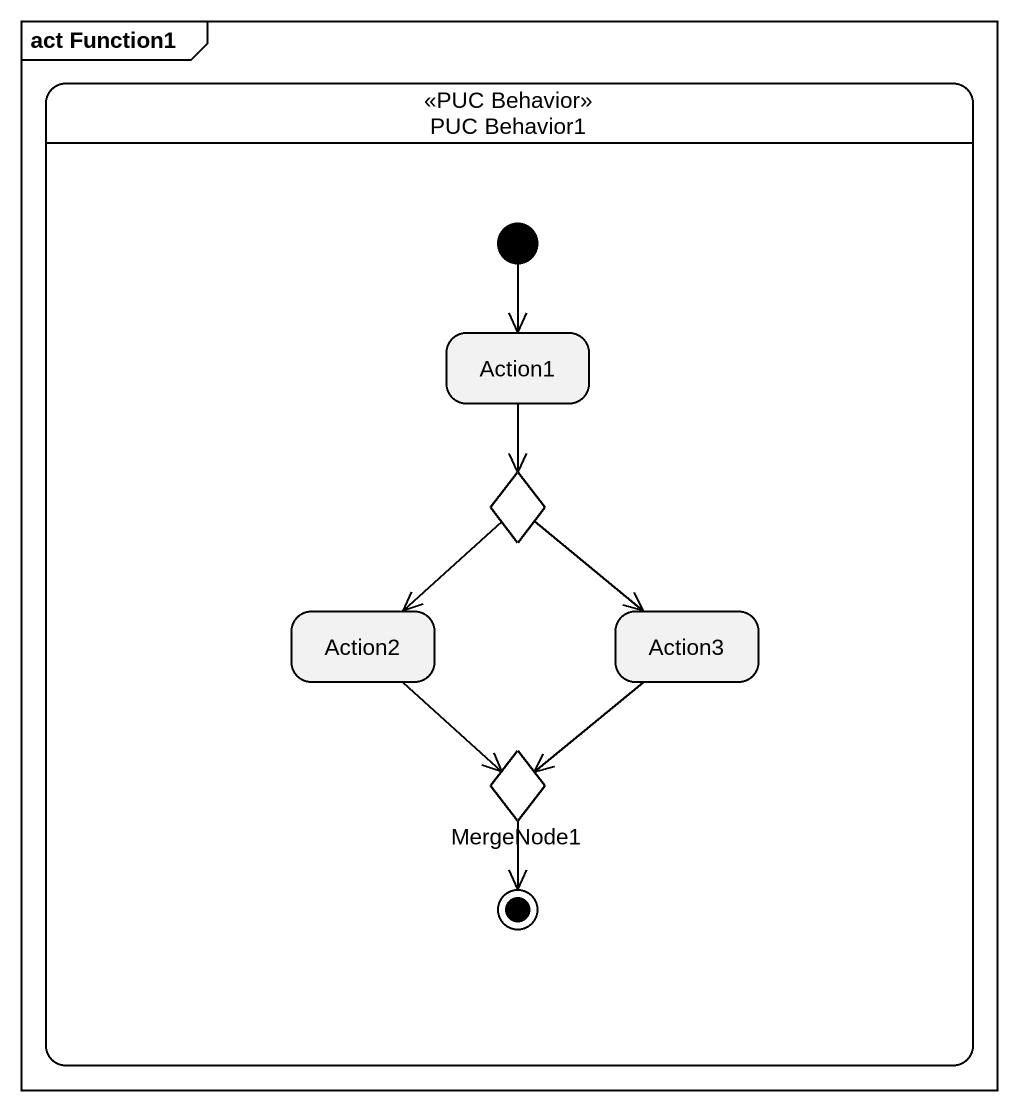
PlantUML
@startuml
mainframe act Function1
hide empty description
state "PUC Behavior1" as PUC_Behavior1 <<PUC Behavior>> {
  state Action1
  state choice1 <<choice>>
  state Action2
  state Action3
  state MergeNode1 <<choice>>
  [*] --> Action1
  MergeNode1 --> [*]
}
Action1 --> choice1
choice1 --> Action2
choice1 --> Action3
Action2 --> MergeNode1
Action3 --> MergeNode1
@enduml
